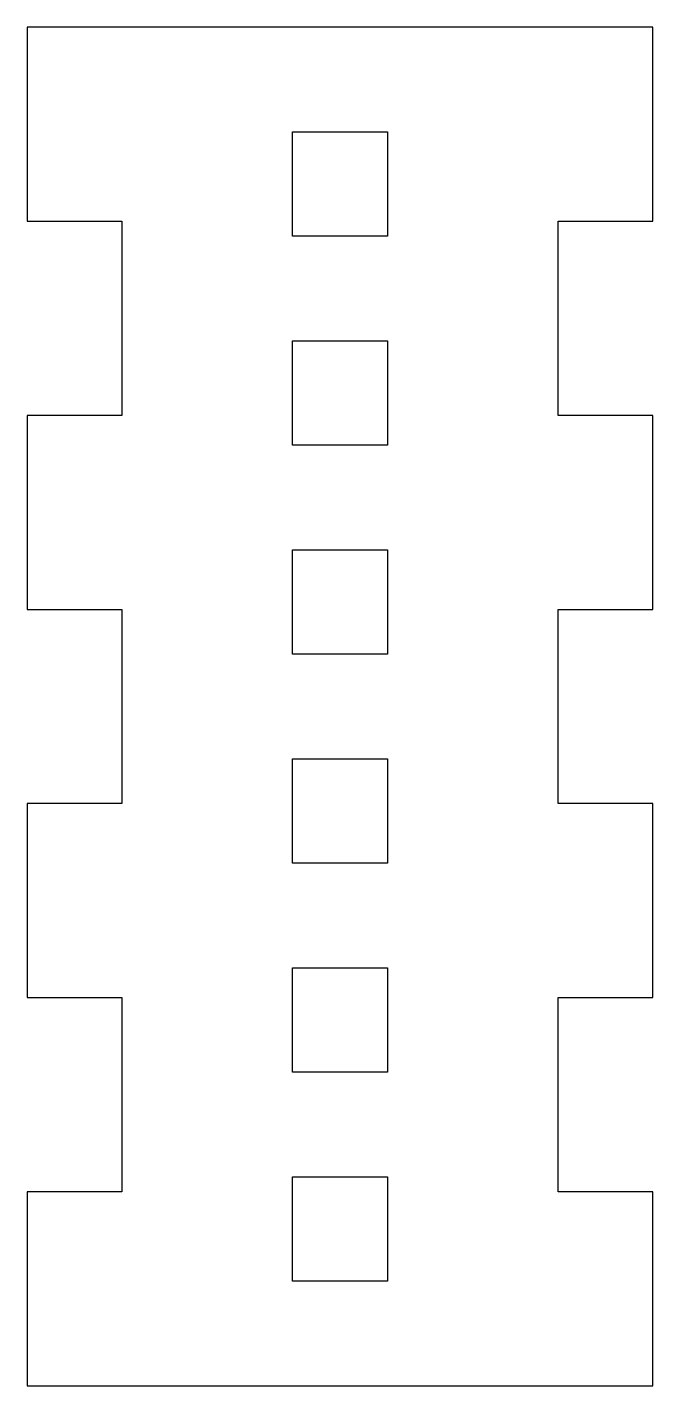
# Model space of a CAD drawing. Header units: millimetres. Extents: x -86.1 to -53.1, y 112.4 to 184.1.
import ezdxf

# ---------------------------------------------------------------- set-up
doc = ezdxf.new("R2010")
doc.units = ezdxf.units.MM
doc.layers.get('0').update_dxf_attribs({"linetype": 'CONTINUOUS'})

msp = doc.modelspace()

# ---------------------------------------------------------------- linework, layer by layer
for points in [[(-58.117, 173.834), (-53.117, 173.834), (-53.117, 184.079), (-86.117, 184.079), (-86.117, 173.834), (-81.117, 173.834), (-81.117, 163.589), (-86.117, 163.589), (-86.117, 153.344), (-81.117, 153.344), (-81.117, 143.098), (-86.117, 143.098), (-86.117, 132.853), (-81.117, 132.853), (-81.117, 122.608), (-86.117, 122.608), (-86.117, 112.363), (-53.117, 112.363), (-53.117, 122.608), (-58.117, 122.608), (-58.117, 132.853), (-53.117, 132.853), (-53.117, 143.098), (-58.117, 143.098), (-58.117, 153.344), (-53.117, 153.344), (-53.117, 163.589), (-58.117, 163.589)], [(-72.117, 178.562), (-67.117, 178.562), (-67.117, 173.046), (-72.117, 173.046)], [(-72.117, 167.529), (-67.117, 167.529), (-67.117, 162.012), (-72.117, 162.012)], [(-72.117, 156.496), (-67.117, 156.496), (-67.117, 150.979), (-72.117, 150.979)], [(-72.117, 145.463), (-67.117, 145.463), (-67.117, 139.946), (-72.117, 139.946)], [(-72.117, 134.429), (-67.117, 134.429), (-67.117, 128.913), (-72.117, 128.913)], [(-72.117, 123.396), (-67.117, 123.396), (-67.117, 117.88), (-72.117, 117.88)]]:
    msp.add_lwpolyline(points, close=True)

doc.saveas('drawing.dxf')
